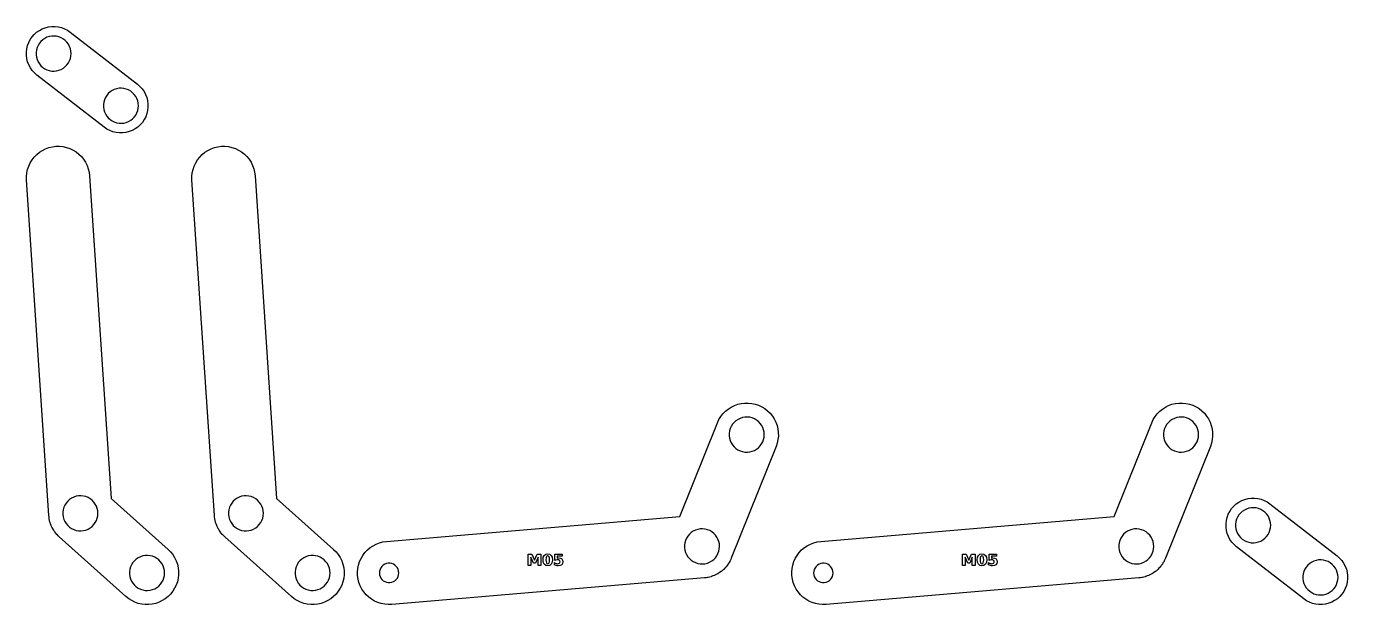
# Model space of a CAD drawing. Header units: millimetres. Extents: x 0 to 296, y 0 to 129.
import ezdxf

# ---------------------------------------------------------------- set-up
doc = ezdxf.new("R2010")
doc.units = ezdxf.units.MM
doc.layers.add('CUT', color=1, linetype='Continuous')
doc.layers.add('ENGRAVE', color=5, linetype='Continuous')

msp = doc.modelspace()

# ---------------------------------------------------------------- linework, layer by layer
at = {"layer": 'CUT'}
for points in [[(1.3067, 119.4129), (0.8863, 120.0141), (0.5414, 120.6616), (0.2772, 121.3459), (0.0973, 122.0572), (0.0044, 122.7849), (0, 123.5185), (0.084, 124.2473), (0.2553, 124.9606), (0.5113, 125.6481), (0.8482, 126.2998), (1.2613, 126.906), (1.7445, 127.4581), (2.2906, 127.9479), (2.8918, 128.3683), (3.5394, 128.7131), (4.2237, 128.9774), (4.9349, 129.1573), (5.6626, 129.2501), (6.3962, 129.2546), (7.125, 129.1705), (7.8384, 128.9993), (8.5259, 128.7433), (9.1775, 128.4063), (9.7819, 127.9945), (24.8532, 116.3335), (25.4035, 115.8518), (25.8933, 115.3057), (26.3137, 114.7045), (26.6586, 114.0569), (26.9229, 113.3726), (27.1027, 112.6614), (27.1956, 111.9337), (27.2, 111.2001), (27.116, 110.4713), (26.9447, 109.7579), (26.6888, 109.0704), (26.3518, 108.4188), (25.9387, 107.8125), (25.4556, 107.2605), (24.9094, 106.7707), (24.3082, 106.3503), (23.6607, 106.0054), (22.9763, 105.7411), (22.2651, 105.5613), (21.5374, 105.4684), (20.8038, 105.464), (20.075, 105.548), (19.3616, 105.7192), (18.6741, 105.9752), (18.0225, 106.3122), (17.4181, 106.724), (2.3468, 118.385), (1.7965, 118.8667)], [(9.9528, 123.7346), (9.8389, 124.2702), (9.6517, 124.7848), (9.3946, 125.2682), (9.0727, 125.7112), (8.6924, 126.1051), (8.2609, 126.4422), (7.7867, 126.716), (7.279, 126.9211), (6.7477, 127.0536), (6.2031, 127.1108), (5.6559, 127.0917), (5.1167, 126.9966), (4.5959, 126.8274), (4.1038, 126.5874), (3.6498, 126.2812), (3.2429, 125.9148), (2.8909, 125.4953), (2.6008, 125.031), (2.378, 124.5308), (2.2271, 124.0044), (2.1509, 123.4622), (2.1509, 122.9146), (2.2271, 122.3724), (2.378, 121.846), (2.6008, 121.3458), (2.8909, 120.8814), (3.2429, 120.462), (3.6498, 120.0956), (4.1038, 119.7894), (4.5959, 119.5494), (5.1167, 119.3802), (5.6559, 119.2851), (6.2031, 119.266), (6.7477, 119.3232), (7.279, 119.4557), (7.7867, 119.6608), (8.2609, 119.9346), (8.6924, 120.2717), (9.0727, 120.6656), (9.3946, 121.1086), (9.6517, 121.592), (9.8389, 122.1066), (9.9528, 122.6422), (9.991, 123.1884)], [(24.9066, 112.612), (24.7193, 113.1265), (24.4623, 113.61), (24.1404, 114.053), (23.7601, 114.4468), (23.3286, 114.784), (22.8544, 115.0577), (22.3467, 115.2629), (21.8154, 115.3953), (21.2708, 115.4526), (20.7236, 115.4335), (20.1844, 115.3384), (19.6636, 115.1692), (19.1714, 114.9291), (18.7175, 114.6229), (18.3106, 114.2565), (17.9586, 113.8371), (17.6684, 113.3727), (17.4457, 112.8725), (17.2948, 112.3462), (17.2186, 111.8039), (17.2186, 111.2564), (17.2948, 110.7141), (17.4457, 110.1878), (17.6684, 109.6876), (17.9586, 109.2232), (18.3106, 108.8037), (18.7175, 108.4373), (19.1714, 108.1311), (19.6636, 107.8911), (20.1844, 107.7219), (20.7236, 107.6268), (21.2708, 107.6077), (21.8154, 107.665), (22.3467, 107.7974), (22.8544, 108.0025), (23.3286, 108.2763), (23.7601, 108.6134), (24.1404, 109.0073), (24.4623, 109.4503), (24.7193, 109.9338), (24.9066, 110.4483), (25.0205, 110.9839), (25.0587, 111.5301), (25.0205, 112.0764)], [(6.8177, 15.6565), (6.7906, 15.6836), (6.5672, 15.9639), (6.3407, 16.2419), (6.32, 16.2741), (6.2961, 16.3041), (6.1055, 16.6077), (5.9116, 16.9092), (5.8946, 16.9436), (5.8743, 16.976), (5.7188, 17.2991), (5.5599, 17.6204), (5.5469, 17.6564), (5.5303, 17.691), (5.412, 18.0294), (5.29, 18.3665), (5.2811, 18.4038), (5.2685, 18.4399), (5.1888, 18.7895), (5.1054, 19.1381), (5.1007, 19.1762), (5.0922, 19.2135), (5.0522, 19.5698), (5.0086, 19.9235), (0.0083, 94.9277), (0, 95.719), (0.0806, 96.5083), (0.249, 97.2836), (0.5032, 98.0352), (0.84, 98.7536), (1.255, 99.4298), (1.7432, 100.0552), (2.2983, 100.6221), (2.9134, 101.1232), (3.5808, 101.5524), (4.2919, 101.9041), (5.038, 102.174), (5.8097, 102.3586), (6.5971, 102.4557), (7.3905, 102.464), (8.1798, 102.3834), (8.9551, 102.215), (9.7067, 101.9608), (10.4251, 101.624), (11.1013, 101.209), (11.7268, 100.7208), (12.2936, 100.1657), (12.7948, 99.5506), (13.2239, 98.8832), (13.5756, 98.172), (13.8455, 97.4259), (14.0301, 96.6543), (14.1269, 95.8689), (18.9351, 23.7463), (31.6938, 12.3365), (32.2531, 11.7768), (32.7476, 11.1563), (33.1695, 10.4843), (33.5135, 9.7694), (33.7753, 9.0204), (33.9515, 8.2468), (34.0401, 7.4584), (34.0398, 6.665), (33.9507, 5.8766), (33.7739, 5.1031), (33.5116, 4.3543), (33.1671, 3.6396), (32.7447, 2.968), (32.2498, 2.3478), (31.6886, 1.787), (31.0681, 1.2925), (30.3962, 0.8706), (29.6812, 0.5266), (28.9323, 0.2648), (28.1587, 0.0886), (27.3702, 0), (26.5768, 0.0003), (25.7884, 0.0894), (25.015, 0.2662), (24.2662, 0.5285), (23.5515, 0.873), (22.8798, 1.2954), (22.2613, 1.7889), (7.35, 15.1238), (7.098, 15.3759), (6.8419, 15.6268)], [(43.8578, 15.6565), (43.8307, 15.6836), (43.6073, 15.9639), (43.3808, 16.2419), (43.3601, 16.2741), (43.3362, 16.3041), (43.1456, 16.6077), (42.9517, 16.9092), (42.9347, 16.9436), (42.9144, 16.976), (42.7589, 17.2991), (42.6, 17.6204), (42.587, 17.6564), (42.5704, 17.691), (42.4521, 18.0294), (42.3301, 18.3665), (42.3212, 18.4038), (42.3086, 18.4399), (42.2289, 18.7895), (42.1455, 19.1381), (42.1408, 19.1762), (42.1323, 19.2135), (42.0923, 19.5698), (42.0487, 19.9235), (37.0484, 94.9277), (37.0401, 95.719), (37.1207, 96.5083), (37.2891, 97.2836), (37.5433, 98.0352), (37.8801, 98.7536), (38.2951, 99.4298), (38.7833, 100.0552), (39.3384, 100.6221), (39.9535, 101.1232), (40.6209, 101.5524), (41.332, 101.9041), (42.0782, 102.174), (42.8498, 102.3586), (43.6372, 102.4557), (44.4306, 102.464), (45.2199, 102.3834), (45.9952, 102.215), (46.7468, 101.9608), (47.4652, 101.624), (48.1414, 101.209), (48.7669, 100.7208), (49.3337, 100.1657), (49.8349, 99.5506), (50.264, 98.8832), (50.6157, 98.172), (50.8856, 97.4259), (51.0702, 96.6543), (51.167, 95.8689), (55.9752, 23.7463), (68.7339, 12.3365), (69.2932, 11.7768), (69.7877, 11.1563), (70.2096, 10.4843), (70.5536, 9.7694), (70.8154, 9.0204), (70.9916, 8.2468), (71.0802, 7.4584), (71.0799, 6.665), (70.9908, 5.8766), (70.814, 5.1031), (70.5517, 4.3543), (70.2072, 3.6396), (69.7848, 2.968), (69.29, 2.3478), (68.7287, 1.787), (68.1082, 1.2925), (67.4363, 0.8706), (66.7213, 0.5266), (65.9724, 0.2648), (65.1988, 0.0886), (64.4103, 0), (63.6169, 0.0003), (62.8285, 0.0894), (62.0551, 0.2662), (61.3063, 0.5285), (60.5916, 0.873), (59.9199, 1.2954), (59.3014, 1.7889), (44.3901, 15.1238), (44.1381, 15.3759), (43.882, 15.6268)], [(156.409, 43.2175), (157.0238, 43.7192), (157.6908, 44.1488), (158.4017, 44.501), (159.1476, 44.7715), (159.9191, 44.9567), (160.7065, 45.0544), (161.4998, 45.0633), (162.2892, 44.9833), (163.0646, 44.8155), (163.8164, 44.5618), (164.5351, 44.2256), (165.2116, 43.8111), (165.8374, 43.3234), (166.4047, 42.7687), (166.9063, 42.154), (167.3359, 41.487), (167.6882, 40.7761), (167.9586, 40.0302), (168.1439, 39.2587), (168.2415, 38.4713), (168.2505, 37.6779), (168.1705, 36.8886), (168.0026, 36.1131), (167.7497, 35.3633), (157.724, 10.3691), (157.5826, 10.0667), (157.4455, 9.7601), (157.4145, 9.7075), (157.3887, 9.6523), (157.2132, 9.3659), (157.0427, 9.0765), (157.006, 9.0278), (156.9742, 8.9758), (156.7677, 8.7109), (156.5658, 8.4424), (156.5239, 8.3981), (156.4865, 8.35), (156.2516, 8.1098), (156.021, 7.8656), (155.9744, 7.8263), (155.9318, 7.7827), (155.6715, 7.5703), (155.415, 7.3535), (155.3643, 7.3196), (155.3171, 7.2811), (155.0347, 7.0992), (154.7554, 6.9125), (154.7013, 6.8845), (154.6501, 6.8515), (154.3491, 6.7023), (154.0507, 6.548), (153.9937, 6.5263), (153.9391, 6.4992), (153.6233, 6.3847), (153.3096, 6.2648), (153.2505, 6.2495), (153.1932, 6.2288), (152.8666, 6.1503), (152.5414, 6.0663), (152.481, 6.0578), (152.4217, 6.0435), (152.0884, 6.0022), (151.7579, 5.9554), (81.7479, 0.0225), (80.957, 0), (80.1663, 0.0664), (79.3881, 0.2209), (78.6321, 0.4615), (77.9077, 0.7853), (77.2242, 1.1881), (76.5901, 1.665), (76.0133, 2.2098), (75.5012, 2.8158), (75.0601, 3.4753), (74.6957, 4.1801), (74.4125, 4.9212), (74.214, 5.6894), (74.1028, 6.475), (74.0802, 7.2681), (74.1466, 8.0587), (74.3011, 8.8369), (74.5417, 9.593), (74.8655, 10.3173), (75.2683, 11.0008), (75.7452, 11.635), (76.29, 12.2117), (76.896, 12.7238), (77.5555, 13.1649), (78.2603, 13.5293), (79.0014, 13.8126), (79.7696, 14.011), (80.5531, 14.122), (146.2155, 19.6864), (154.6168, 40.6312), (154.9521, 41.3479), (155.3667, 42.0244), (155.8543, 42.6502)], [(253.5793, 43.2175), (254.194, 43.7192), (254.861, 44.1488), (255.5719, 44.501), (256.3178, 44.7715), (257.0893, 44.9567), (257.8767, 45.0544), (258.6701, 45.0633), (259.4594, 44.9833), (260.2349, 44.8155), (260.9867, 44.5618), (261.7053, 44.2256), (262.3818, 43.8111), (263.0076, 43.3234), (263.5749, 42.7687), (264.0766, 42.154), (264.5062, 41.487), (264.8584, 40.7761), (265.1289, 40.0302), (265.3141, 39.2587), (265.4118, 38.4713), (265.4207, 37.6779), (265.3407, 36.8886), (265.1729, 36.1131), (264.9199, 35.3633), (254.8943, 10.3691), (254.7528, 10.0667), (254.6157, 9.7601), (254.5848, 9.7075), (254.559, 9.6523), (254.3835, 9.3659), (254.2129, 9.0765), (254.1763, 9.0278), (254.1444, 8.9758), (253.9379, 8.7109), (253.7361, 8.4424), (253.6942, 8.3981), (253.6567, 8.35), (253.4219, 8.1098), (253.1912, 7.8656), (253.1447, 7.8263), (253.102, 7.7827), (252.8418, 7.5703), (252.5852, 7.3535), (252.5345, 7.3196), (252.4873, 7.2811), (252.2049, 7.0992), (251.9257, 6.9125), (251.8715, 6.8845), (251.8203, 6.8515), (251.5193, 6.7023), (251.2209, 6.548), (251.164, 6.5263), (251.1094, 6.4992), (250.7936, 6.3847), (250.4798, 6.2648), (250.4208, 6.2495), (250.3635, 6.2288), (250.0368, 6.1503), (249.7116, 6.0663), (249.6513, 6.0578), (249.592, 6.0435), (249.2586, 6.0022), (248.9281, 5.9554), (178.9182, 0.0225), (178.1272, 0), (177.3366, 0.0664), (176.5583, 0.2209), (175.8023, 0.4615), (175.078, 0.7853), (174.3944, 1.1881), (173.7603, 1.665), (173.1836, 2.2098), (172.6714, 2.8158), (172.2304, 3.4753), (171.8659, 4.1801), (171.5827, 4.9212), (171.3842, 5.6894), (171.273, 6.475), (171.2505, 7.2681), (171.3168, 8.0587), (171.4713, 8.8369), (171.712, 9.593), (172.0357, 10.3173), (172.4386, 11.0008), (172.9154, 11.635), (173.4603, 12.2117), (174.0663, 12.7238), (174.7258, 13.1649), (175.4305, 13.5293), (176.1717, 13.8126), (176.9399, 14.011), (177.7233, 14.122), (243.3857, 19.6864), (251.787, 40.6312), (252.1224, 41.3479), (252.5369, 42.0244), (253.0246, 42.6502)], [(164.9563, 39.0735), (164.7695, 39.5882), (164.5129, 40.0719), (164.1915, 40.5152), (163.8115, 40.9095), (163.3803, 41.247), (162.9064, 41.5212), (162.3989, 41.7269), (161.8677, 41.8598), (161.3232, 41.9176), (160.776, 41.899), (160.2366, 41.8044), (159.7157, 41.6357), (159.2233, 41.3962), (158.7691, 41.0904), (158.3618, 40.7244), (158.0094, 40.3053), (157.7188, 39.8412), (157.4956, 39.3412), (157.3442, 38.815), (157.2675, 38.2729), (157.2669, 37.7253), (157.3426, 37.183), (157.493, 36.6565), (157.7153, 36.1561), (158.005, 35.6914), (158.3566, 35.2716), (158.7631, 34.9048), (159.2168, 34.5982), (159.7087, 34.3577), (160.2293, 34.188), (160.7684, 34.0924), (161.3156, 34.0727), (161.8603, 34.1295), (162.3917, 34.2614), (162.8996, 34.466), (163.374, 34.7394), (163.8059, 35.0761), (164.1866, 35.4696), (164.5089, 35.9123), (164.7664, 36.3955), (164.9542, 36.9098), (165.0685, 37.4453), (165.1073, 37.9915), (165.0696, 38.5378)], [(262.1265, 39.0735), (261.9397, 39.5882), (261.6831, 40.0719), (261.3617, 40.5152), (260.9817, 40.9095), (260.5506, 41.247), (260.0766, 41.5212), (259.5691, 41.7269), (259.038, 41.8598), (258.4935, 41.9176), (257.9462, 41.899), (257.4069, 41.8044), (256.8859, 41.6357), (256.3936, 41.3962), (255.9393, 41.0904), (255.5321, 40.7244), (255.1797, 40.3053), (254.8891, 39.8412), (254.6659, 39.3412), (254.5144, 38.815), (254.4377, 38.2729), (254.4372, 37.7253), (254.5129, 37.183), (254.6633, 36.6565), (254.8855, 36.1561), (255.1752, 35.6914), (255.5268, 35.2716), (255.9334, 34.9048), (256.387, 34.5982), (256.8789, 34.3577), (257.3995, 34.188), (257.9387, 34.0924), (258.4859, 34.0727), (259.0305, 34.1295), (259.5619, 34.2614), (260.0698, 34.466), (260.5443, 34.7394), (260.9761, 35.0761), (261.3569, 35.4696), (261.6791, 35.9123), (261.9367, 36.3955), (262.1244, 36.9098), (262.2388, 37.4453), (262.2775, 37.9915), (262.2398, 38.5378)], [(15.9544, 20.9425), (15.8405, 21.478), (15.6533, 21.9926), (15.3962, 22.4761), (15.0743, 22.919), (14.694, 23.3129), (14.2625, 23.65), (13.7883, 23.9238), (13.2806, 24.1289), (12.7493, 24.2614), (12.2047, 24.3186), (11.6575, 24.2995), (11.1183, 24.2045), (10.5975, 24.0353), (10.1053, 23.7952), (9.6514, 23.489), (9.2445, 23.1226), (8.8925, 22.7032), (8.6023, 22.2388), (8.3796, 21.7386), (8.2287, 21.2122), (8.1525, 20.67), (8.1525, 20.1224), (8.2287, 19.5802), (8.3796, 19.0539), (8.6023, 18.5536), (8.8925, 18.0893), (9.2445, 17.6698), (9.6514, 17.3034), (10.1053, 16.9972), (10.5975, 16.7572), (11.1183, 16.588), (11.6575, 16.4929), (12.2047, 16.4738), (12.7493, 16.531), (13.2806, 16.6635), (13.7883, 16.8686), (14.2625, 17.1424), (14.694, 17.4795), (15.0743, 17.8734), (15.3962, 18.3164), (15.6533, 18.7999), (15.8405, 19.3144), (15.9544, 19.85), (15.9926, 20.3962)], [(52.9945, 20.9425), (52.8806, 21.478), (52.6934, 21.9926), (52.4363, 22.4761), (52.1144, 22.919), (51.7341, 23.3129), (51.3026, 23.65), (50.8284, 23.9238), (50.3207, 24.1289), (49.7894, 24.2614), (49.2448, 24.3186), (48.6976, 24.2995), (48.1584, 24.2045), (47.6376, 24.0353), (47.1454, 23.7952), (46.6915, 23.489), (46.2846, 23.1226), (45.9326, 22.7032), (45.6424, 22.2388), (45.4197, 21.7386), (45.2688, 21.2122), (45.1926, 20.67), (45.1926, 20.1224), (45.2688, 19.5802), (45.4197, 19.0539), (45.6424, 18.5536), (45.9326, 18.0893), (46.2846, 17.6698), (46.6915, 17.3034), (47.1454, 16.9972), (47.6376, 16.7572), (48.1584, 16.588), (48.6976, 16.4929), (49.2448, 16.4738), (49.7894, 16.531), (50.3207, 16.6635), (50.8284, 16.8686), (51.3026, 17.1424), (51.7341, 17.4795), (52.1144, 17.8734), (52.4363, 18.3164), (52.6934, 18.7999), (52.8806, 19.3144), (52.9945, 19.85), (53.0327, 20.3962)], [(269.7274, 13.9489), (269.307, 14.5501), (268.9621, 15.1976), (268.6978, 15.882), (268.518, 16.5932), (268.4251, 17.3209), (268.4207, 18.0545), (268.5047, 18.7833), (268.676, 19.4966), (268.932, 20.1841), (269.2689, 20.8358), (269.682, 21.442), (270.1652, 21.9941), (270.7113, 22.4839), (271.3125, 22.9043), (271.9601, 23.2491), (272.6444, 23.5134), (273.3556, 23.6933), (274.0833, 23.7861), (274.8169, 23.7906), (275.5457, 23.7066), (276.2591, 23.5353), (276.9466, 23.2793), (277.5982, 22.9423), (278.2026, 22.5305), (293.2739, 10.8695), (293.8242, 10.3879), (294.314, 9.8417), (294.7344, 9.2405), (295.0793, 8.593), (295.3436, 7.9086), (295.5234, 7.1974), (295.6163, 6.4697), (295.6207, 5.7361), (295.5367, 5.0073), (295.3654, 4.2939), (295.1095, 3.6064), (294.7725, 2.9548), (294.3594, 2.3485), (293.8762, 1.7965), (293.3301, 1.3067), (292.7289, 0.8863), (292.0814, 0.5414), (291.397, 0.2772), (290.6858, 0.0973), (289.9581, 0.0044), (289.2245, 0), (288.4957, 0.084), (287.7823, 0.2553), (287.0948, 0.5113), (286.4432, 0.8482), (285.8388, 1.26), (270.7675, 12.9211), (270.2172, 13.4027)], [(278.3735, 18.2706), (278.2596, 18.8062), (278.0724, 19.3208), (277.8153, 19.8043), (277.4934, 20.2472), (277.1131, 20.6411), (276.6816, 20.9782), (276.2074, 21.252), (275.6997, 21.4571), (275.1684, 21.5896), (274.6238, 21.6468), (274.0766, 21.6277), (273.5374, 21.5326), (273.0166, 21.3634), (272.5245, 21.1234), (272.0705, 20.8172), (271.6636, 20.4508), (271.3116, 20.0314), (271.0215, 19.567), (270.7987, 19.0668), (270.6478, 18.5404), (270.5716, 17.9982), (270.5716, 17.4506), (270.6478, 16.9084), (270.7987, 16.382), (271.0215, 15.8818), (271.3116, 15.4175), (271.6636, 14.998), (272.0705, 14.6316), (272.5245, 14.3254), (273.0166, 14.0854), (273.5374, 13.9162), (274.0766, 13.8211), (274.6238, 13.802), (275.1684, 13.8592), (275.6997, 13.9917), (276.2074, 14.1968), (276.6816, 14.4706), (277.1131, 14.8077), (277.4934, 15.2016), (277.8153, 15.6446), (278.0724, 16.128), (278.2596, 16.6426), (278.3735, 17.1782), (278.4117, 17.7244)], [(154.7454, 14.5979), (154.4888, 15.0816), (154.1674, 15.5249), (153.7874, 15.9191), (153.3562, 16.2567), (152.8823, 16.5309), (152.3748, 16.7365), (151.8436, 16.8695), (151.2991, 16.9272), (150.7519, 16.9087), (150.2125, 16.8141), (149.6916, 16.6454), (149.1992, 16.4058), (148.745, 16.1001), (148.3377, 15.7341), (147.9853, 15.315), (147.6947, 14.8509), (147.4715, 14.3509), (147.3201, 13.8247), (147.2434, 13.2825), (147.2428, 12.7349), (147.3185, 12.1926), (147.469, 11.6661), (147.6912, 11.1657), (147.9809, 10.7011), (148.3325, 10.2813), (148.739, 9.9145), (149.1927, 9.6079), (149.6846, 9.3673), (150.2052, 9.1976), (150.7443, 9.102), (151.2916, 9.0824), (151.8362, 9.1391), (152.3676, 9.2711), (152.8755, 9.4757), (153.35, 9.749), (153.7818, 10.0857), (154.1625, 10.4792), (154.4848, 10.9219), (154.7423, 11.4051), (154.9301, 11.9195), (155.0445, 12.455), (155.0832, 13.0012), (155.0455, 13.5474), (154.9322, 14.0831)], [(251.9156, 14.5979), (251.659, 15.0816), (251.3376, 15.5249), (250.9576, 15.9191), (250.5265, 16.2567), (250.0525, 16.5309), (249.545, 16.7365), (249.0139, 16.8695), (248.4694, 16.9272), (247.9221, 16.9087), (247.3828, 16.8141), (246.8619, 16.6454), (246.3695, 16.4058), (245.9152, 16.1001), (245.508, 15.7341), (245.1556, 15.315), (244.865, 14.8509), (244.6418, 14.3509), (244.4904, 13.8247), (244.4136, 13.2825), (244.4131, 12.7349), (244.4888, 12.1926), (244.6392, 11.6661), (244.8614, 11.1657), (245.1511, 10.7011), (245.5027, 10.2813), (245.9093, 9.9145), (246.3629, 9.6079), (246.8548, 9.3673), (247.3754, 9.1976), (247.9146, 9.102), (248.4618, 9.0824), (249.0064, 9.1391), (249.5379, 9.2711), (250.0457, 9.4757), (250.5202, 9.749), (250.952, 10.0857), (251.3328, 10.4792), (251.655, 10.9219), (251.9126, 11.4051), (252.1003, 11.9195), (252.2147, 12.455), (252.2534, 13.0012), (252.2158, 13.5474), (252.1024, 14.0831)], [(30.7488, 8.146), (30.5615, 8.6605), (30.3044, 9.144), (29.9826, 9.5869), (29.6022, 9.9808), (29.1707, 10.3179), (28.6965, 10.5917), (28.1888, 10.7968), (27.6575, 10.9293), (27.113, 10.9866), (26.5657, 10.9674), (26.0265, 10.8724), (25.5057, 10.7032), (25.0136, 10.4631), (24.5596, 10.1569), (24.1527, 9.7905), (23.8007, 9.3711), (23.5106, 8.9067), (23.2879, 8.4065), (23.1369, 7.8801), (23.0607, 7.3379), (23.0607, 6.7903), (23.1369, 6.2481), (23.2879, 5.7218), (23.5106, 5.2215), (23.8007, 4.7572), (24.1527, 4.3377), (24.5596, 3.9713), (25.0136, 3.6651), (25.5057, 3.4251), (26.0265, 3.2559), (26.5657, 3.1608), (27.113, 3.1417), (27.6575, 3.1989), (28.1888, 3.3314), (28.6965, 3.5365), (29.1707, 3.8103), (29.6022, 4.1474), (29.9826, 4.5413), (30.3044, 4.9843), (30.5615, 5.4678), (30.7488, 5.9823), (30.8626, 6.5179), (30.9008, 7.0641), (30.8626, 7.6104)], [(67.7889, 8.146), (67.6016, 8.6605), (67.3445, 9.144), (67.0227, 9.5869), (66.6423, 9.9808), (66.2108, 10.3179), (65.7366, 10.5917), (65.2289, 10.7968), (64.6976, 10.9293), (64.1531, 10.9866), (63.6058, 10.9674), (63.0666, 10.8724), (62.5458, 10.7032), (62.0537, 10.4631), (61.5997, 10.1569), (61.1928, 9.7905), (60.8408, 9.3711), (60.5507, 8.9067), (60.328, 8.4065), (60.177, 7.8801), (60.1008, 7.3379), (60.1008, 6.7903), (60.177, 6.2481), (60.328, 5.7218), (60.5507, 5.2215), (60.8408, 4.7572), (61.1928, 4.3377), (61.5997, 3.9713), (62.0537, 3.6651), (62.5458, 3.4251), (63.0666, 3.2559), (63.6058, 3.1608), (64.1531, 3.1417), (64.6976, 3.1989), (65.2289, 3.3314), (65.7366, 3.5365), (66.2108, 3.8103), (66.6423, 4.1474), (67.0227, 4.5413), (67.3445, 4.9843), (67.6016, 5.4678), (67.7889, 5.9823), (67.9027, 6.5179), (67.9409, 7.0641), (67.9027, 7.6104)], [(83.2907, 7.4699), (83.1812, 7.856), (83.0027, 8.2155), (82.7611, 8.5359), (82.4648, 8.8066), (82.1238, 9.0182), (81.7498, 9.1635), (81.3554, 9.2376), (80.954, 9.238), (80.5595, 9.1646), (80.1852, 9.02), (79.8438, 8.8091), (79.5469, 8.539), (79.3048, 8.219), (79.1255, 7.86), (79.0154, 7.4741), (78.9779, 7.0745), (79.0146, 6.6749), (79.124, 6.2888), (79.3026, 5.9294), (79.5441, 5.6089), (79.8404, 5.3382), (80.1814, 5.1267), (80.5555, 4.9813), (80.9499, 4.9072), (81.3512, 4.9068), (81.7457, 4.9802), (82.1201, 5.1248), (82.4615, 5.3357), (82.7583, 5.6058), (83.0005, 5.9258), (83.1797, 6.2849), (83.2899, 6.6708), (83.3273, 7.0703)], [(180.4609, 7.4699), (180.3514, 7.856), (180.1729, 8.2155), (179.9314, 8.5359), (179.6351, 8.8066), (179.2941, 9.0182), (178.92, 9.1635), (178.5256, 9.2376), (178.1243, 9.238), (177.7298, 9.1646), (177.3554, 9.02), (177.014, 8.8091), (176.7172, 8.539), (176.475, 8.219), (176.2958, 7.86), (176.1856, 7.4741), (176.1482, 7.0745), (176.1848, 6.6749), (176.2943, 6.2888), (176.4728, 5.9294), (176.7143, 5.6089), (177.0107, 5.3382), (177.3516, 5.1267), (177.7257, 4.9813), (178.1201, 4.9072), (178.5214, 4.9068), (178.916, 4.9802), (179.2903, 5.1248), (179.6317, 5.3357), (179.9286, 5.6058), (180.1707, 5.9258), (180.3499, 6.2849), (180.4601, 6.6708), (180.4975, 7.0703)], [(293.3273, 7.148), (293.14, 7.6625), (292.883, 8.146), (292.5611, 8.589), (292.1808, 8.9829), (291.7493, 9.32), (291.2751, 9.5938), (290.7674, 9.7989), (290.2361, 9.9314), (289.6915, 9.9886), (289.1443, 9.9695), (288.605, 9.8744), (288.0843, 9.7052), (287.5921, 9.4652), (287.1382, 9.159), (286.7313, 8.7926), (286.3793, 8.3731), (286.0891, 7.9088), (285.8664, 7.4085), (285.7155, 6.8822), (285.6393, 6.3399), (285.6393, 5.7924), (285.7155, 5.2501), (285.8664, 4.7238), (286.0891, 4.2236), (286.3793, 3.7592), (286.7313, 3.3398), (287.1382, 2.9734), (287.5921, 2.6672), (288.0843, 2.4271), (288.605, 2.2579), (289.1443, 2.1628), (289.6915, 2.1437), (290.2361, 2.201), (290.7674, 2.3334), (291.2751, 2.5386), (291.7493, 2.8123), (292.1808, 3.1495), (292.5611, 3.5433), (292.883, 3.9863), (293.14, 4.4698), (293.3273, 4.9843), (293.4412, 5.5199), (293.4794, 6.0662), (293.4412, 6.6124)]]:
    msp.add_lwpolyline(points, close=True, dxfattribs=at)
at = {"layer": 'ENGRAVE'}
for points in [[(113.6827, 9.9172), (114.2673, 11.2827), (115.1029, 11.2827), (115.1029, 8.731), (114.4811, 8.731), (114.4811, 10.5975), (113.8932, 9.2216), (113.4759, 9.2216), (112.8881, 10.5975), (112.8881, 8.731), (112.2646, 8.731), (112.2646, 11.2827), (113.1019, 11.2827)], [(117.6256, 9.4426), (117.4206, 9.0258), (117.0898, 8.7674), (116.6445, 8.6812), (116.198, 8.7674), (115.8669, 9.0258), (115.6618, 9.4426), (115.5934, 10.0041), (115.6618, 10.5671), (115.8669, 10.9841), (116.198, 11.2425), (116.6445, 11.3287), (117.0898, 11.2425), (117.4206, 10.9841), (117.6256, 10.5671), (117.694, 10.0041)], [(117.0137, 10.4173), (116.9464, 10.6833), (116.8261, 10.8302), (116.6445, 10.8791), (116.4631, 10.8302), (116.3421, 10.6833), (116.274, 10.4173), (116.2513, 10.0096), (116.274, 9.597), (116.3421, 9.3271), (116.4631, 9.1786), (116.6445, 9.1291), (116.825, 9.1786), (116.9453, 9.3271), (117.0134, 9.597), (117.0361, 10.0096)], [(119.8678, 11.2827), (119.8678, 10.7987), (118.7571, 10.7987), (118.7571, 10.4039), (118.9081, 10.4356), (119.0661, 10.4471), (119.4809, 10.3887), (119.7924, 10.2136), (119.9872, 9.9343), (120.0521, 9.5633), (119.9814, 9.1946), (119.7694, 8.9153), (119.4317, 8.7398), (118.9841, 8.6812), (118.7681, 8.6918), (118.5542, 8.7233), (118.3422, 8.7763), (118.1315, 8.8508), (118.1315, 9.3687), (118.3345, 9.2638), (118.5269, 9.1887), (118.7087, 9.144), (118.8802, 9.1291), (119.0937, 9.1584), (119.2564, 9.2462), (119.3598, 9.384), (119.3942, 9.5633), (119.3598, 9.7437), (119.2564, 9.8811), (119.0937, 9.9684), (118.8802, 9.9976), (118.7333, 9.9883), (118.4108, 9.9138), (118.2321, 9.8472), (118.2321, 11.2827)], [(210.8529, 9.9172), (211.4375, 11.2827), (212.2731, 11.2827), (212.2731, 8.731), (211.6513, 8.731), (211.6513, 10.5975), (211.0635, 9.2216), (210.6462, 9.2216), (210.0583, 10.5975), (210.0583, 8.731), (209.4349, 8.731), (209.4349, 11.2827), (210.2721, 11.2827)], [(214.7959, 9.4426), (214.5908, 9.0258), (214.2601, 8.7674), (213.8148, 8.6812), (213.3683, 8.7674), (213.0371, 9.0258), (212.8321, 9.4426), (212.7637, 10.0041), (212.8321, 10.5671), (213.0371, 10.9841), (213.3683, 11.2425), (213.8148, 11.3287), (214.2601, 11.2425), (214.5908, 10.9841), (214.7959, 10.5671), (214.8642, 10.0041)], [(214.1839, 10.4173), (214.1167, 10.6833), (213.9963, 10.8302), (213.8148, 10.8791), (213.6334, 10.8302), (213.5124, 10.6833), (213.4443, 10.4173), (213.4216, 10.0096), (213.4443, 9.597), (213.5124, 9.3271), (213.6334, 9.1786), (213.8148, 9.1291), (213.9953, 9.1786), (214.1156, 9.3271), (214.1837, 9.597), (214.2063, 10.0096)], [(217.0381, 11.2827), (217.0381, 10.7987), (215.9274, 10.7987), (215.9274, 10.4039), (216.0783, 10.4356), (216.2363, 10.4471), (216.6512, 10.3887), (216.9626, 10.2136), (217.1574, 9.9343), (217.2224, 9.5633), (217.1517, 9.1946), (216.9396, 8.9153), (216.6019, 8.7398), (216.1543, 8.6812), (215.9383, 8.6918), (215.7245, 8.7233), (215.5124, 8.7763), (215.3017, 8.8508), (215.3017, 9.3687), (215.5048, 9.2638), (215.6971, 9.1887), (215.879, 9.144), (216.0504, 9.1291), (216.264, 9.1584), (216.4267, 9.2462), (216.53, 9.384), (216.5645, 9.5633), (216.53, 9.7437), (216.4267, 9.8811), (216.264, 9.9684), (216.0504, 9.9976), (215.9036, 9.9883), (215.5811, 9.9138), (215.4024, 9.8472), (215.4024, 11.2827)]]:
    msp.add_lwpolyline(points, close=True, dxfattribs=at)

doc.saveas('drawing.dxf')
